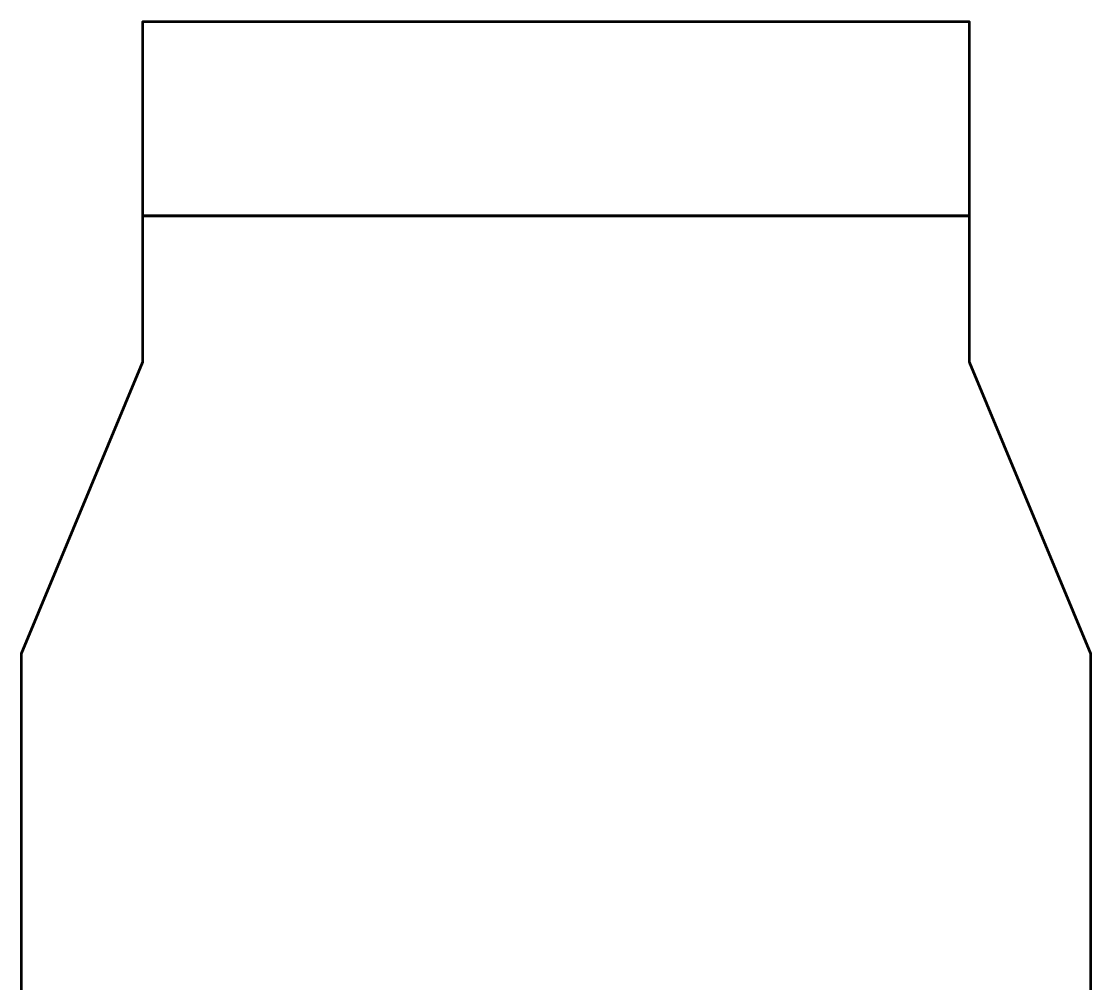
# Model space of a CAD drawing. Header units: centimetres. Extents: x -23.8 to 24.1, y -26.5 to 28.7.
# Drawn here: x -5.5 to 5.5, y 1.11 to 11 of the extents above; entities that cross this region are included whole.
import ezdxf

# ---------------------------------------------------------------- set-up
doc = ezdxf.new("R2010")
doc.units = ezdxf.units.CM
doc.header["$MEASUREMENT"] = 0
doc.layers.add('Layer 1', color=7, linetype='Continuous')

msp = doc.modelspace()

# ---------------------------------------------------------------- linework, layer by layer
at = {"layer": 'Layer 1', "lineweight": 53}
for points, knots in [([(0, 9), (0, 9), (4.25, 9), (4.25, 9), (4.25, 9), (4.25, 9), (4.25, 11), (4.25, 11), (4.25, 11), (4.25, 11), (0, 11), (0, 11), (0, 11), (0, 11), (-4.25, 11), (-4.25, 11), (-4.25, 11), (-4.25, 11), (-4.25, 9), (-4.25, 9), (-4.25, 9), (-4.25, 9), (0, 9), (0, 9)], [0, 0, 0, 0, 0.14285714, 0.14285714, 0.14285714, 0.14285714, 0.28571429, 0.28571429, 0.28571429, 0.28571429, 0.42857143, 0.42857143, 0.42857143, 0.42857143, 0.57142857, 0.57142857, 0.57142857, 0.57142857, 0.71428571, 0.71428571, 0.71428571, 0.71428571, 1, 1, 1, 1]), ([(0, -12), (0, -12), (4.25, -12), (4.25, -12), (4.25, -12), (4.25, -12), (5.5, -9.5), (5.5, -9.5), (5.5, -9.5), (5.5, -9.5), (5.5, 4.5), (5.5, 4.5), (5.5, 4.5), (5.5, 4.5), (4.25, 7.5), (4.25, 7.5), (4.25, 7.5), (4.25, 7.5), (4.25, 9), (4.25, 9), (4.25, 9), (4.25, 9), (0, 9), (0, 9), (0, 9), (0, 9), (-4.25, 9), (-4.25, 9), (-4.25, 9), (-4.25, 9), (-4.25, 7.5), (-4.25, 7.5), (-4.25, 7.5), (-4.25, 7.5), (-5.5, 4.5), (-5.5, 4.5), (-5.5, 4.5), (-5.5, 4.5), (-5.5, -9.5), (-5.5, -9.5), (-5.5, -9.5), (-5.5, -9.5), (-4.25, -12), (-4.25, -12), (-4.25, -12), (-4.25, -12), (0, -12), (0, -12)], [0, 0, 0, 0, 0.07692308, 0.07692308, 0.07692308, 0.07692308, 0.15384615, 0.15384615, 0.15384615, 0.15384615, 0.23076923, 0.23076923, 0.23076923, 0.23076923, 0.30769231, 0.30769231, 0.30769231, 0.30769231, 0.38461538, 0.38461538, 0.38461538, 0.38461538, 0.46153846, 0.46153846, 0.46153846, 0.46153846, 0.53846154, 0.53846154, 0.53846154, 0.53846154, 0.61538462, 0.61538462, 0.61538462, 0.61538462, 0.69230769, 0.69230769, 0.69230769, 0.69230769, 0.76923077, 0.76923077, 0.76923077, 0.76923077, 0.84615385, 0.84615385, 0.84615385, 0.84615385, 1, 1, 1, 1])]:
    msp.add_open_spline(points, degree=3, knots=knots, dxfattribs=at)

doc.saveas('drawing.dxf')
